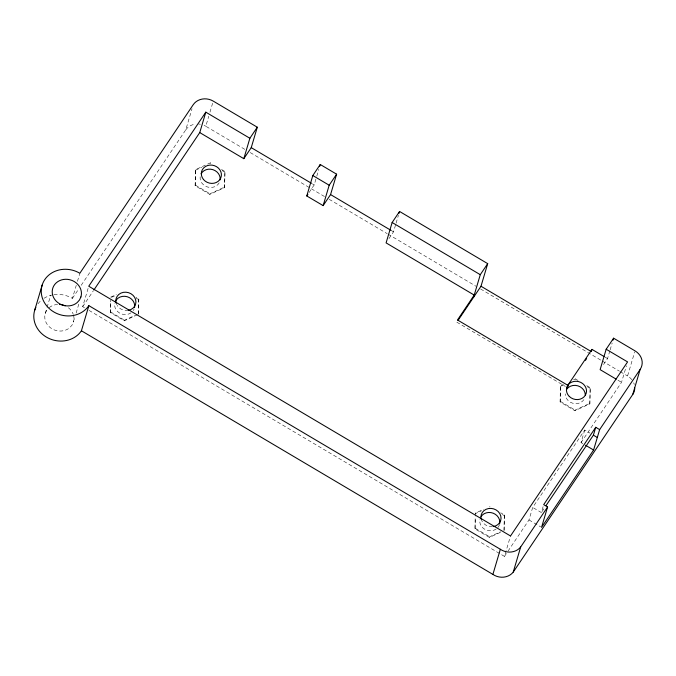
<?xml version="1.0" encoding="UTF-8"?>
<svg xmlns="http://www.w3.org/2000/svg" width="676" height="676" viewBox="0 0 676 676"><rect width="100%" height="100%" fill="white"/><g stroke="black" fill="none" stroke-linecap="round" stroke-linejoin="round"><path stroke-width="0.51" stroke-dasharray="3.38 2.54" d="M137.498 314.754L124.308 320.813L110.332 312.532L110.45 300.93M110.332 312.532L110.636 300.305M138.445 314.323L138.791 298.927L136.172 297.372M138.631 313.698L138.791 298.927M221.508 169.482L224.947 171.518L224.601 187.607L209.797 194.401L195.161 185.739L195.516 169.651L210.312 162.857L212.036 163.871M195.161 185.739L195.516 169.651M224.601 187.607L224.947 171.518M500.341 532.409L489.424 537.42L475.034 528.902L475.169 516.743M475.034 528.902L475.338 517.123M475.355 516.109L475.389 513.076L483.568 509.315M503.975 530.736L504.321 514.909L500.73 512.78M504.161 530.111L504.321 514.909M586.717 385.616L590.19 387.669L589.835 403.885L574.913 410.729L560.159 401.992L560.328 386.41L560.514 385.776L563.311 384.492M560.159 401.992L560.514 385.776M589.835 403.885L590.19 387.669M45.3 313.402L46.788 308.374M47.083 307.369L50.658 295.302M53.928 294.685A25.789 23.102 16.5 0 1 72.391 298.395L76.27 285.323M77.461 281.309L79.844 273.265M46.796 310.284A14.737 13.199 16.5 0 0 50.37 327.725A14.737 13.199 16.5 0 0 69.62 327.801L71.986 325.207L74.96 317.052M76.151 313.03L79.126 302.975M84.508 307.724L82.692 306.65L88.742 286.227M124.308 320.813L124.494 320.187L134.862 315.422M81.204 285.297L185.773 129.843L192.026 108.735M244.796 149.345L205.8 126.243L208.774 116.196M209.966 112.174L212.94 102.118M210.126 163.482L210.312 162.857M209.797 194.401L209.982 193.775L224.787 186.982M309.05 192.559L314.196 184.911L316.495 177.137M316.782 176.166L318.802 169.355M388.954 238.645L393.525 231.851L395.823 224.086M396.111 223.114L398.409 215.34M475.389 513.076L475.203 513.701L481.565 510.777M489.745 507.025L489.931 506.392M489.424 537.42L489.61 536.795L500.527 531.784M89.046 310.411L504.465 556.399L510.515 535.975M507.972 551.193L528.987 519.954L532.696 507.414L584.732 430.037L589.928 433.113M578.039 380.47L575.437 378.932L573.383 380.419M574.913 410.729L575.099 410.104L590.021 403.251M582.83 443.65L581.039 442.594L584.732 430.037M603.558 364.541L607.555 358.593L609.862 350.827M610.149 349.855L612.16 343.053M581.039 442.594L621.531 382.337L626.424 365.809M631.823 379.692A14.737 13.199 16.5 0 0 627.565 376L634.713 351.866M543.107 506.628L541.349 512.535L532.696 507.414M72.391 298.395L78.855 288.787M82.692 306.65L93.28 290.9M504.465 556.399L507.389 552.064M541.941 511.664L544.864 507.321M195.33 170.276L201.803 167.302M110.67 297.136L116.331 294.542M111.43 297.339L116.145 295.175M573.569 379.785L575.437 378.932M560.328 386.41L564.054 384.695M604.961 357.063L607.555 358.593M312.397 183.847L314.196 184.911M390.821 230.254L393.525 231.851M250.238 152.565L324.615 196.606M329.153 199.293L387.204 233.668M388.108 234.2L476.09 286.303M480.628 288.99L601.268 360.418M602.172 360.959L619.402 371.166M620.314 371.699L627.565 376M617.965 380.225L621.531 382.337M222.184 170.622L224.762 172.152M587.402 386.756L590.004 388.294M456.841 322.173L565.364 386.435M195.347 185.106L209.982 193.775M560.345 401.367L575.099 410.104M528.987 519.954L540.648 526.857M502.336 514.478L504.135 515.543M135.986 298.006L138.605 299.553M110.518 311.906L124.494 320.187M475.22 528.269L489.61 536.795M583.92 399.643A10.132 9.075 16.5 0 1 572.572 403.183A10.132 9.075 16.5 0 1 565.212 393.88M49.145 307.681A14.737 13.199 16.5 0 1 57.621 304.428M68.403 307.757A14.737 13.199 16.5 0 1 73.278 314.348M73.54 315.193A14.737 13.199 16.5 0 1 73.464 322.08M219.176 182.841A10.132 9.075 16.5 0 1 207.355 186.948A10.132 9.075 16.5 0 1 200.155 176.791M492.635 526.663A10.132 9.075 16.5 0 1 481.253 519.295M499.463 524.618A10.132 9.075 16.5 0 1 496.818 528.548M496.167 529.046A10.132 9.075 16.5 0 1 484.667 529.232A10.132 9.075 16.5 0 1 479.892 519.413M633.699 382.819A14.737 13.199 16.5 0 1 634.291 384.509M185.773 129.843A14.737 13.199 16.5 0 1 194.713 124.215M198.507 123.995A14.737 13.199 16.5 0 1 200.409 124.232M204.093 125.364A14.737 13.199 16.5 0 1 205.8 126.243M37.941 303.87A25.789 23.102 16.5 0 1 41.473 300.127M44.008 298.285A25.789 23.102 16.5 0 1 53.007 294.837M134.076 309.152A10.132 9.075 16.5 0 1 133.316 310.554M131.051 312.844A10.132 9.075 16.5 0 1 119.551 313.03A10.132 9.075 16.5 0 1 114.776 303.211M128.381 310.343A10.132 9.075 16.5 0 1 117.117 305.358M116.72 304.631A10.132 9.075 16.5 0 1 116.137 303.093"/><path stroke-width="1.01" d="M34.738 310.14L42.182 285.01M35.845 307.326A25.789 23.102 16.5 0 0 47.844 337.899A25.789 23.102 16.5 0 0 81.416 330.784L88.86 305.653L500.35 549.275A14.737 13.199 16.5 0 0 520.681 546.977L547.602 506.975L543.69 504.659L595.742 427.291L599.646 429.606L593.596 450.03L541.544 527.39L547.602 506.975M199.758 132.589L205.808 112.165L249.866 138.259L243.816 158.674L199.758 132.589L93.871 290.029M243.816 158.674L251.244 147.638L257.294 127.215L213.244 101.113A14.737 13.199 16.5 0 0 193.218 104.712L79.844 273.265A25.789 23.102 16.5 0 0 44.802 279.56A25.789 23.102 16.5 0 0 53.818 311.949A25.789 23.102 16.5 0 0 88.86 305.653M306.769 195.956L312.819 175.532L320.238 164.496L336.614 174.18L330.572 194.578L323.145 205.614L306.769 195.956L307.91 194.257M319.663 166.44L320.238 164.496M323.145 205.614L329.187 185.224L336.614 174.18M457.998 320.458L480.999 286.244L487.7 263.64L399.567 211.461L392.139 222.497L386.097 242.895L474.222 295.091L457.491 319.976L567.823 385.312L567.172 387.509L568.347 385.751M398.992 213.396L399.567 211.461M473.572 297.288L480.273 274.684L487.7 263.64M81.416 330.784L492.897 574.406L500.35 549.275M492.897 574.406A14.737 13.199 16.5 0 0 513.236 572.107L520.681 546.977M591.542 350.852L591.973 349.391L604.09 356.548M513.236 572.107L632.728 394.505L640.172 369.375A14.737 13.199 16.5 0 0 635.017 350.861L613.597 338.194L606.169 349.238L600.127 369.645L616.182 379.16M613.022 340.138L613.597 338.194M546.031 505.58L593.393 435.167L595.742 427.291M205.808 112.165L88.742 286.227L510.515 535.975L627.582 361.913L606.169 349.238M249.866 138.259L257.294 127.215M567.823 385.312L591.973 349.391M585.433 360.35L586.616 358.593M599.646 429.606L640.172 369.375M312.819 175.532L329.187 185.224M392.139 222.497L480.273 274.684M251.244 147.638L311.492 183.314M330.572 194.578L390.821 230.254M480.999 286.244L591.323 351.588M593.393 435.167L597.297 437.473M585.526 445.247L593.596 450.03M566.615 389.393A10.132 9.075 16.5 0 1 577.963 385.852A10.132 9.075 16.5 0 1 585.315 395.156M59.53 304.437A14.737 13.199 16.5 0 1 65.116 305.814M201.127 173.791A10.132 9.075 16.5 0 1 212.94 169.676A10.132 9.075 16.5 0 1 220.148 179.841M634.756 387.982A14.737 13.199 16.5 0 1 632.728 394.505M481.253 519.295A10.132 9.075 16.5 0 1 488.478 508.546A10.132 9.075 16.5 0 1 500.722 515.796A10.132 9.075 16.5 0 1 493.497 526.545M481.126 516.506A10.132 9.075 16.5 0 1 493.311 513.253A10.132 9.075 16.5 0 1 499.657 523.849M116.137 303.093A10.132 9.075 16.5 0 1 123.362 292.345A10.132 9.075 16.5 0 1 135.606 299.595A10.132 9.075 16.5 0 1 128.381 310.343M115.25 301.699A10.132 9.075 16.5 0 1 127.358 296.764A10.132 9.075 16.5 0 1 134.541 307.648M80.917 296.941L79.43 300.068L77.064 302.671A14.737 13.199 16.5 0 1 53.522 297.381A14.737 13.199 16.5 0 1 65.707 279.272A14.737 13.199 16.5 0 1 80.909 296.95M569.302 396.449A10.132 9.075 16.5 0 0 586.16 393.415A10.132 9.075 16.5 0 0 573.966 381.433A10.132 9.075 16.5 0 0 569.302 396.449M203.535 179.546A10.132 9.075 16.5 0 0 220.739 178.041A10.132 9.075 16.5 0 0 209.814 165.105A10.132 9.075 16.5 0 0 203.535 179.546"/></g></svg>
